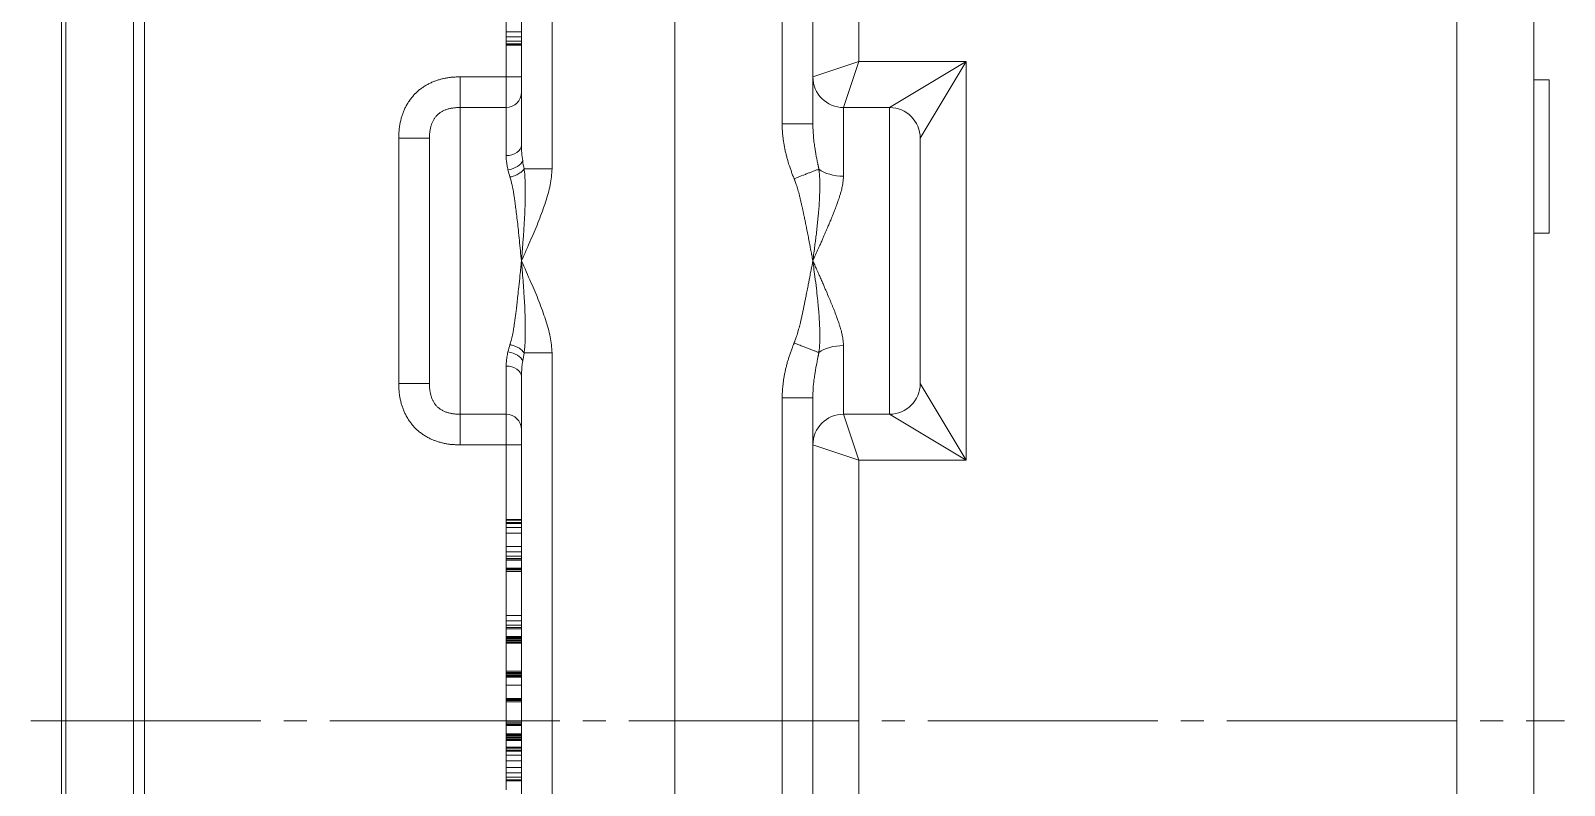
# Model space of a CAD drawing. Header units: millimetres. Extents: x -343 to 390, y -339 to 375.
# Drawn here: x -202.8 to -102.8, y -4.2 to 45 of the extents above; entities that cross this region are included whole.
import ezdxf

# ---------------------------------------------------------------- set-up
doc = ezdxf.new("R2010")
doc.units = ezdxf.units.MM
doc.linetypes.add('K5LT_AXLED', pattern=[19.5, 15, -1.5, 1.5, -1.5])
doc.linetypes.add('K5LT_THIN', pattern=[0])

# ---------------------------------------------------------------- blocks, each defined once
blk = doc.blocks.new('U9')
at = {"color": 7, "linetype": 'K5LT_THIN', "lineweight": 18}
for p, q in [((-168.78, 95), (-168.78, 36)), ((-160.78, -95), (-160.78, 95)), ((-160.78, -95), (-160.78, 95)), ((-153.78, 38.94), (-153.78, 91.03)), ((-151.78, 38.94), (-151.78, 91.03)), ((-170.78, 87.45), (-170.78, 37.55)), ((-200.78, -80), (-200.78, 80)), ((-200.49, -80), (-200.49, 80)), ((-196.07, -80), (-196.07, 80)), ((-195.37, -80), (-195.37, 80)), ((-109.78, -80), (-109.78, 80)), ((-148.78, 43), (-148.78, 74.62)), ((-104.78, -80), (-104.78, 50)), ((-171.78, 44.94), (-171.78, 46.26)), ((-171.78, 44.6), (-171.78, 44.94)), ((-170.78, 44.94), (-171.78, 44.94)), ((-170.78, 44.6), (-171.78, 44.6)), ((-171.78, 44.32), (-171.78, 44.6)), ((-171.78, 44.16), (-171.78, 44.32)), ((-170.78, 44.32), (-171.78, 44.32)), ((-170.78, 44.16), (-171.78, 44.16)), ((-171.78, 44.08), (-171.78, 44.16)), ((-171.78, 44.06), (-171.78, 44.08)), ((-170.78, 44.08), (-171.78, 44.08)), ((-170.78, 44.06), (-171.78, 44.06)), ((-170.78, 44.06), (-171.78, 44.06)), ((-171.78, 44.06), (-171.78, 44.06)), ((-171.78, 42), (-171.78, 44.06)), ((-151.78, 42), (-148.78, 43)), ((-149.78, 40), (-148.78, 43)), ((-148.78, 43), (-141.78, 43)), ((-146.78, 40), (-141.78, 43)), ((-144.78, 38), (-141.78, 43)), ((-141.78, 43), (-141.78, 17)), ((-170.78, 42), (-171.78, 42)), ((-171.78, 42), (-174.78, 42)), ((-174.78, 42), (-174.78, 40)), ((-171.78, 42), (-171.78, 40)), ((-104.78, 41.8), (-103.78, 41.8)), ((-103.78, 41.8), (-103.78, 31.8)), ((-149.78, 40), (-146.78, 40)), ((-149.78, 35.53), (-149.78, 40)), ((-146.78, 20), (-146.78, 40)), ((-174.78, 40), (-174.83, 40)), ((-171.78, 40), (-174.78, 40)), ((-174.78, 20), (-174.78, 40)), ((-171.78, 36.86), (-171.78, 40)), ((-153.78, 38.94), (-151.78, 38.94)), ((-144.78, 22), (-144.78, 38)), ((-178.78, 22), (-178.78, 38)), ((-176.78, 38), (-178.78, 38)), ((-176.78, 22), (-176.78, 38)), ((-168.78, 36), (-170.61, 36)), ((-176.78, 34.4), (-176.78, 25.6)), ((-104.78, 31.8), (-103.78, 31.8)), ((-149.78, 20), (-149.78, 24.47)), ((-171.78, 20), (-171.78, 23.14)), ((-168.78, 24), (-170.61, 24)), ((-168.78, 24), (-168.78, -24)), ((-170.78, 22.45), (-170.78, -22.45)), ((-141.78, 17), (-144.78, 22)), ((-178.78, 22), (-176.78, 22)), ((-176.78, 22), (-176.78, 21.95)), ((-153.78, -21.06), (-153.78, 21.06)), ((-153.78, 21.06), (-151.78, 21.06)), ((-151.78, -21.06), (-151.78, 21.06)), ((-149.78, 20), (-146.78, 20)), ((-148.78, 17), (-149.78, 20)), ((-141.78, 17), (-146.78, 20)), ((-171.78, 20), (-174.78, 20)), ((-174.78, 18), (-174.78, 20)), ((-171.78, 20), (-171.78, 18)), ((-170.78, 18), (-171.78, 18)), ((-148.78, 17), (-151.78, 18)), ((-171.78, 18), (-174.78, 18)), ((-171.78, 13.13), (-171.78, 18)), ((-148.78, -17), (-148.78, 17)), ((-148.78, 17), (-141.78, 17)), ((-171.78, 13.09), (-171.78, 13.13)), ((-170.78, 13.13), (-171.78, 13.13)), ((-170.78, 13.09), (-171.78, 13.09)), ((-171.78, 12.93), (-171.78, 13.09)), ((-171.78, 12.88), (-171.78, 12.93)), ((-170.78, 12.93), (-171.78, 12.93)), ((-170.78, 12.88), (-171.78, 12.88)), ((-171.78, 12.61), (-171.78, 12.88)), ((-171.78, 12.25), (-171.78, 12.61)), ((-170.78, 12.61), (-171.78, 12.61)), ((-171.78, 11.37), (-171.78, 12.25)), ((-170.78, 12.25), (-171.78, 12.25)), ((-171.78, 11.03), (-171.78, 11.37)), ((-170.78, 11.37), (-171.78, 11.37)), ((-170.78, 11.03), (-171.78, 11.03)), ((-171.78, 10.75), (-171.78, 11.03)), ((-171.78, 10.59), (-171.78, 10.75)), ((-170.78, 10.75), (-171.78, 10.75)), ((-171.78, 10.51), (-171.78, 10.59)), ((-170.78, 10.59), (-171.78, 10.59)), ((-170.78, 10.51), (-171.78, 10.51)), ((-171.78, 10.49), (-171.78, 10.51)), ((-170.78, 10.49), (-171.78, 10.49)), ((-171.78, 10.49), (-171.78, 10.49)), ((-170.78, 10.49), (-171.78, 10.49)), ((-171.78, 9.96), (-171.78, 10.49)), ((-170.78, 9.96), (-171.78, 9.96)), ((-171.78, 9.95), (-171.78, 9.96)), ((-171.78, 9.92), (-171.78, 9.95)), ((-170.78, 9.95), (-171.78, 9.95)), ((-170.78, 9.92), (-171.78, 9.92)), ((-171.78, 9.91), (-171.78, 9.92)), ((-170.78, 9.91), (-171.78, 9.91)), ((-171.78, 9.85), (-171.78, 9.91)), ((-171.78, 9.74), (-171.78, 9.85)), ((-170.78, 9.85), (-171.78, 9.85)), ((-171.78, 6.88), (-171.78, 9.74)), ((-170.78, 9.74), (-171.78, 9.74)), ((-170.78, 6.88), (-171.78, 6.88)), ((-171.78, 6.53), (-171.78, 6.88)), ((-171.78, 6.25), (-171.78, 6.53)), ((-170.78, 6.53), (-171.78, 6.53)), ((-170.78, 6.25), (-171.78, 6.25)), ((-171.78, 6.09), (-171.78, 6.25)), ((-171.78, 6.01), (-171.78, 6.09)), ((-170.78, 6.09), (-171.78, 6.09)), ((-171.78, 6), (-171.78, 6.01)), ((-170.78, 6.01), (-171.78, 6.01)), ((-170.78, 6), (-171.78, 6)), ((-170.78, 6), (-171.78, 6)), ((-171.78, 6), (-171.78, 6)), ((-171.78, 5.51), (-171.78, 6)), ((-170.78, 5.51), (-171.78, 5.51)), ((-171.78, 5.49), (-171.78, 5.51)), ((-171.78, 5.44), (-171.78, 5.49)), ((-170.78, 5.49), (-171.78, 5.49)), ((-170.78, 5.44), (-171.78, 5.44)), ((-171.78, 5.37), (-171.78, 5.44)), ((-170.78, 5.37), (-171.78, 5.37)), ((-171.78, 5.29), (-171.78, 5.37)), ((-170.78, 5.29), (-171.78, 5.29)), ((-171.78, 5.21), (-171.78, 5.29)), ((-171.78, 5.14), (-171.78, 5.21)), ((-170.78, 5.21), (-171.78, 5.21)), ((-170.78, 5.14), (-171.78, 5.14)), ((-171.78, 5.08), (-171.78, 5.14)), ((-171.78, 5.07), (-171.78, 5.08)), ((-170.78, 5.08), (-171.78, 5.08)), ((-170.78, 5.07), (-171.78, 5.07)), ((-171.78, 3.25), (-171.78, 5.07)), ((-171.78, 3.16), (-171.78, 3.25)), ((-170.78, 3.25), (-171.78, 3.25)), ((-170.78, 3.16), (-171.78, 3.16)), ((-171.78, 3.08), (-171.78, 3.16)), ((-171.78, 3.01), (-171.78, 3.08)), ((-170.78, 3.08), (-171.78, 3.08)), ((-171.78, 2.93), (-171.78, 3.01)), ((-170.78, 3.01), (-171.78, 3.01)), ((-170.78, 2.93), (-171.78, 2.93)), ((-171.78, 2.88), (-171.78, 2.93)), ((-170.78, 2.88), (-171.78, 2.88)), ((-171.78, 2.86), (-171.78, 2.88)), ((-170.78, 2.86), (-171.78, 2.86)), ((-171.78, 2.86), (-171.78, 2.86)), ((-170.78, 2.86), (-171.78, 2.86)), ((-171.78, 2.34), (-171.78, 2.86)), ((-170.78, 2.34), (-171.78, 2.34)), ((-171.78, 2.33), (-171.78, 2.34)), ((-170.78, 2.33), (-171.78, 2.33)), ((-171.78, 1.45), (-171.78, 2.33)), ((-170.78, 1.45), (-171.78, 1.45)), ((-171.78, 1.42), (-171.78, 1.45)), ((-171.78, 1.38), (-171.78, 1.42)), ((-170.78, 1.42), (-171.78, 1.42)), ((-170.78, 1.38), (-171.78, 1.38)), ((-171.78, 1.32), (-171.78, 1.38)), ((-171.78, 1.24), (-171.78, 1.32)), ((-170.78, 1.32), (-171.78, 1.32)), ((-171.78, -0.08), (-171.78, 1.24)), ((-170.78, 1.24), (-171.78, 1.24)), ((-171.78, -0.19), (-171.78, -0.08)), ((-170.78, -0.08), (-171.78, -0.08)), ((-171.78, -0.25), (-171.78, -0.19)), ((-170.78, -0.19), (-171.78, -0.19)), ((-171.78, -0.29), (-171.78, -0.25)), ((-170.78, -0.25), (-171.78, -0.25)), ((-170.78, -0.29), (-171.78, -0.29)), ((-171.78, -0.3), (-171.78, -0.29)), ((-170.78, -0.3), (-171.78, -0.3)), ((-171.78, -0.84), (-171.78, -0.3)), ((-171.78, -0.85), (-171.78, -0.84)), ((-170.78, -0.84), (-171.78, -0.84)), ((-170.78, -0.85), (-171.78, -0.85)), ((-171.78, -0.9), (-171.78, -0.85)), ((-170.78, -0.9), (-171.78, -0.9)), ((-171.78, -0.97), (-171.78, -0.9)), ((-170.78, -0.97), (-171.78, -0.97)), ((-171.78, -1.06), (-171.78, -0.97)), ((-170.78, -1.06), (-171.78, -1.06)), ((-171.78, -1.13), (-171.78, -1.06)), ((-170.78, -1.13), (-171.78, -1.13)), ((-171.78, -1.21), (-171.78, -1.13)), ((-170.78, -1.21), (-171.78, -1.21)), ((-171.78, -1.27), (-171.78, -1.21)), ((-171.78, -1.28), (-171.78, -1.27)), ((-170.78, -1.27), (-171.78, -1.27)), ((-171.78, -1.72), (-171.78, -1.28)), ((-170.78, -1.28), (-171.78, -1.28)), ((-170.78, -1.72), (-171.78, -1.72)), ((-171.78, -1.77), (-171.78, -1.72)), ((-170.78, -1.77), (-171.78, -1.77)), ((-171.78, -1.92), (-171.78, -1.77)), ((-171.78, -1.97), (-171.78, -1.92)), ((-170.78, -1.92), (-171.78, -1.92)), ((-171.78, -2.24), (-171.78, -1.97)), ((-170.78, -1.97), (-171.78, -1.97)), ((-171.78, -2.6), (-171.78, -2.24)), ((-170.78, -2.24), (-171.78, -2.24)), ((-171.78, -3.04), (-171.78, -2.6)), ((-170.78, -2.6), (-171.78, -2.6)), ((-170.78, -3.04), (-171.78, -3.04)), ((-171.78, -3.38), (-171.78, -3.04)), ((-170.78, -3.38), (-171.78, -3.38)), ((-171.78, -3.66), (-171.78, -3.38)), ((-170.78, -3.66), (-171.78, -3.66)), ((-171.78, -3.84), (-171.78, -3.66)), ((-171.78, -3.92), (-171.78, -3.84)), ((-170.78, -3.84), (-171.78, -3.84)), ((-170.78, -3.92), (-171.78, -3.92)), ((-171.78, -3.92), (-171.78, -3.92)), ((-170.78, -3.92), (-171.78, -3.92)), ((-171.78, -4.49), (-171.78, -3.92))]:
    blk.add_line(p, q, dxfattribs=at)
at = {"color": 30, "linetype": 'K5LT_AXLED', "lineweight": 18, "true_color": 0xff8000}
blk.add_line((-202.78, 0), (-102.78, 0), dxfattribs=at)
at = {"color": 7, "linetype": 'K5LT_THIN', "lineweight": 18}
for centre, radius, start, end in [((-149.78, 42), 2, 180, 270), ((-171.78, 41), 1, 270, 0), ((-146.78, 38), 2, 0, 90), ((-146.78, 22), 2, 270, 0), ((-149.78, 18), 2, 90, 180), ((-171.78, 19), 1, 0, 89.9995), ((-171.78, 19), 1, 0, 90)]:
    blk.add_arc(centre, radius, start, end, dxfattribs=at)
for centre, major_axis, ratio, start_param, end_param in [((-171.78, 37.55), (1, 0), 0.68635, 4.71239, 6.28319), ((-171.66, 36.53), (0.977, 0.214), 0.58449, 4.5852, 5.92501), ((-149.78, 36.63), (2, 0), 0.55277, 3.77668, 4.71239), ((-171.66, 23.47), (0.977, -0.214), 0.58449, 0.35817, 1.69798), ((-149.78, 23.37), (-2, 0), 0.55277, 4.71239, 5.64807), ((-171.78, 22.45), (1, 0), 0.68635, 0, 1.5708)]:
    blk.add_ellipse(centre, major_axis=major_axis, ratio=ratio, start_param=start_param, end_param=end_param, dxfattribs=at)
for points, knots in [([(-178.78, 38), (-178.78, 38.01), (-178.78, 38.03), (-178.78, 38.05), (-178.78, 38.06), (-178.78, 38.1), (-178.78, 38.13), (-178.78, 38.19), (-178.78, 38.22), (-178.77, 38.3), (-178.77, 38.34), (-178.76, 38.45), (-178.76, 38.52), (-178.75, 38.63), (-178.74, 38.66), (-178.73, 38.76), (-178.72, 38.84), (-178.69, 38.99), (-178.68, 39.07), (-178.65, 39.16), (-178.65, 39.18), (-178.63, 39.27), (-178.61, 39.34), (-178.56, 39.5), (-178.53, 39.57), (-178.5, 39.66), (-178.5, 39.66), (-178.47, 39.74), (-178.44, 39.82), (-178.37, 39.97), (-178.33, 40.04), (-178.27, 40.15), (-178.25, 40.19), (-178.21, 40.26), (-178.19, 40.29), (-178.15, 40.36), (-178.12, 40.39), (-178.08, 40.46), (-178.05, 40.5), (-178.02, 40.54), (-178.02, 40.54), (-177.99, 40.57), (-177.97, 40.6), (-177.92, 40.67), (-177.9, 40.7), (-177.84, 40.76), (-177.82, 40.79), (-177.76, 40.85), (-177.73, 40.88), (-177.7, 40.91), (-177.7, 40.91), (-177.69, 40.92), (-177.69, 40.92), (-177.66, 40.95), (-177.63, 40.98), (-177.57, 41.04), (-177.54, 41.06), (-177.48, 41.12), (-177.45, 41.14), (-177.39, 41.19), (-177.36, 41.21), (-177.32, 41.24), (-177.32, 41.24), (-177.28, 41.27), (-177.24, 41.29), (-177.18, 41.34), (-177.14, 41.36), (-177.07, 41.41), (-177.04, 41.43), (-176.97, 41.47), (-176.93, 41.49), (-176.82, 41.55), (-176.75, 41.59), (-176.6, 41.65), (-176.53, 41.69), (-176.44, 41.72), (-176.44, 41.72), (-176.35, 41.75), (-176.28, 41.78), (-176.13, 41.82), (-176.05, 41.84), (-175.96, 41.87), (-175.94, 41.87), (-175.85, 41.89), (-175.77, 41.91), (-175.62, 41.94), (-175.54, 41.95), (-175.44, 41.96), (-175.41, 41.97), (-175.3, 41.98), (-175.23, 41.98), (-175.12, 41.99), (-175.08, 41.99), (-175.01, 42), (-174.97, 42), (-174.91, 42), (-174.88, 42), (-174.83, 42), (-174.81, 42), (-174.78, 42)], [8.19829, 8.19829, 8.19829, 8.19829, 8.32317, 8.32317, 8.44914, 8.44914, 8.70169, 8.70169, 9.06608, 9.06608, 9.42633, 9.42633, 10.13826, 10.13826, 10.43904, 10.43904, 11.14969, 11.14969, 11.85052, 11.85052, 12.00983, 12.00983, 12.70669, 12.70669, 13.40026, 13.40026, 13.46239, 13.46239, 14.14513, 14.14513, 14.83602, 14.83602, 15.16093, 15.16093, 15.48985, 15.48985, 15.82367, 15.82367, 16.16391, 16.16391, 16.20121, 16.20121, 16.50715, 16.50715, 16.8205, 16.8205, 17.14272, 17.14272, 17.47552, 17.47552, 17.5, 17.5, 17.52448, 17.52448, 17.85728, 17.85728, 18.1795, 18.1795, 18.49285, 18.49285, 18.79879, 18.79879, 18.83609, 18.83609, 19.17633, 19.17633, 19.51015, 19.51015, 19.83907, 19.83907, 20.16398, 20.16398, 20.85487, 20.85487, 21.53761, 21.53761, 21.59974, 21.59974, 22.29331, 22.29331, 22.99017, 22.99017, 23.14948, 23.14948, 23.85031, 23.85031, 24.56096, 24.56096, 24.86174, 24.86174, 25.57367, 25.57367, 25.93435, 25.93435, 26.29831, 26.29831, 26.55022, 26.55022, 26.80171, 26.80171, 26.80171, 26.80171]), ([(-153, 35.36), (-153.01, 35.38), (-153.02, 35.4), (-153.03, 35.44), (-153.04, 35.46), (-153.06, 35.5), (-153.07, 35.52), (-153.08, 35.55), (-153.09, 35.57), (-153.11, 35.63), (-153.13, 35.67), (-153.16, 35.75), (-153.17, 35.79), (-153.21, 35.91), (-153.24, 35.99), (-153.33, 36.24), (-153.39, 36.42), (-153.46, 36.69), (-153.48, 36.77), (-153.52, 36.93), (-153.54, 37.01), (-153.58, 37.17), (-153.6, 37.26), (-153.63, 37.42), (-153.65, 37.5), (-153.67, 37.67), (-153.69, 37.75), (-153.71, 37.91), (-153.72, 38), (-153.74, 38.16), (-153.75, 38.25), (-153.76, 38.41), (-153.77, 38.49), (-153.78, 38.7), (-153.78, 38.82), (-153.78, 38.94)], [-3.86849, -3.86849, -3.86849, -3.86849, -3.58855, -3.58855, -3.34551, -3.34551, -3.10531, -3.10531, -2.87019, -2.87019, -2.41741, -2.41741, -1.97407, -1.97407, -1.08285, -1.08285, 0.92404, 0.92404, 1.80158, 1.80158, 2.67387, 2.67387, 3.54085, 3.54085, 4.40246, 4.40246, 5.25863, 5.25863, 6.10933, 6.10933, 6.94706, 6.94706, 7.77683, 7.77683, 9, 9, 9, 9]), ([(-151.39, 35.98), (-151.39, 36), (-151.4, 36.03), (-151.4, 36.06), (-151.41, 36.08), (-151.41, 36.1), (-151.41, 36.11), (-151.42, 36.13), (-151.42, 36.15), (-151.43, 36.17), (-151.43, 36.21), (-151.44, 36.26), (-151.46, 36.32), (-151.47, 36.4), (-151.49, 36.48), (-151.51, 36.57), (-151.53, 36.68), (-151.56, 36.83), (-151.6, 37.04), (-151.64, 37.33), (-151.7, 37.69), (-151.74, 38.11), (-151.77, 38.53), (-151.78, 38.81), (-151.78, 38.94)], [0, 0, 0, 0, 0.27476, 0.47325, 0.59548, 0.69954, 0.84826, 1.00063, 1.15908, 1.33379, 1.66681, 2.10949, 2.62484, 3.23348, 3.88728, 4.60895, 5.43484, 6.63735, 8.40947, 10.71835, 13.96571, 17.61639, 21.49369, 25, 25, 25, 25]), ([(-171.66, 35.93), (-171.68, 36.04), (-171.72, 36.24), (-171.77, 36.55), (-171.78, 36.75), (-171.78, 36.86)], [0, 0, 0, 0, 1.89987, 3.79973, 6, 6, 6, 6]), ([(-171.53, 35.47), (-171.46, 35.48), (-171.33, 35.51), (-171.16, 35.58), (-171.01, 35.65), (-170.88, 35.73), (-170.77, 35.81), (-170.68, 35.9), (-170.63, 35.96), (-170.61, 36)], [0, 0, 0, 0, 1.70475, 3.23877, 4.57197, 5.92383, 7.2169, 8.48129, 10, 10, 10, 10]), ([(-170.61, 36), (-170.6, 35.93), (-170.58, 35.78), (-170.56, 35.57), (-170.55, 35.35), (-170.54, 35.13), (-170.53, 34.89), (-170.53, 34.63), (-170.53, 34.35), (-170.53, 34.05), (-170.54, 33.75), (-170.55, 33.44), (-170.56, 33.13), (-170.58, 32.8), (-170.6, 32.45), (-170.62, 32.07), (-170.65, 31.67), (-170.68, 31.26), (-170.71, 30.84), (-170.74, 30.49), (-170.76, 30.24), (-170.77, 30.11), (-170.78, 30.05), (-170.78, 30.04), (-170.78, 30.02), (-170.78, 30.01), (-170.78, 30.01), (-170.78, 30), (-170.78, 30)], [0, 0, 0, 0, 1.09134, 2.12491, 3.03568, 4.138, 5.27488, 6.55905, 7.91128, 9.35318, 10.87849, 12.36147, 13.86299, 15.46407, 17.17484, 18.97016, 20.87026, 22.98486, 25.00215, 26.88132, 27.998, 28.65224, 28.75494, 28.81743, 28.87958, 28.93321, 28.97434, 29, 29, 29, 29]), ([(-171.53, 35.47), (-171.5, 35.39), (-171.46, 35.24), (-171.41, 35.01), (-171.36, 34.8), (-171.32, 34.59), (-171.28, 34.38), (-171.25, 34.14), (-171.21, 33.85), (-171.16, 33.47), (-171.1, 33.03), (-171.04, 32.53), (-170.98, 31.96), (-170.89, 31.11), (-170.83, 30.45), (-170.78, 30)], [0, 0, 0, 0, 0.85121, 1.59695, 2.30966, 2.98182, 3.62936, 4.29304, 5.19848, 6.29691, 7.63973, 9.04427, 10.58814, 12.3803, 16, 16, 16, 16]), ([(-168.78, 36), (-168.81, 35.66), (-168.83, 35.31), (-168.98, 34.59), (-169.09, 34.21), (-169.34, 33.44), (-169.49, 33.04), (-169.8, 32.23), (-169.98, 31.82), (-170.36, 30.94), (-170.57, 30.47), (-170.78, 30)], [0, 0, 0, 0, 0.125664, 0.125664, 0.251327, 0.251327, 0.376991, 0.376991, 0.502655, 0.502655, 0.643501, 0.643501, 0.643501, 0.643501]), ([(-153, 35.36), (-152.8, 35.44), (-152.5, 35.55), (-152.15, 35.69), (-151.94, 35.77), (-151.75, 35.84), (-151.56, 35.92), (-151.45, 35.96), (-151.39, 35.98)], [0, 0, 0, 0, 2.88835, 4.06295, 5.24063, 6.36224, 7.45158, 9, 9, 9, 9]), ([(-151.78, 30), (-151.79, 30.06), (-151.81, 30.13), (-151.83, 30.26), (-151.84, 30.32), (-151.86, 30.4), (-151.86, 30.42), (-151.87, 30.48), (-151.88, 30.53), (-151.91, 30.65), (-151.92, 30.71), (-151.94, 30.84), (-151.95, 30.9), (-151.97, 31), (-151.98, 31.04), (-152.01, 31.17), (-152.02, 31.26), (-152.06, 31.48), (-152.09, 31.6), (-152.11, 31.72), (-152.11, 31.73), (-152.14, 31.87), (-152.17, 32), (-152.21, 32.21), (-152.22, 32.28), (-152.25, 32.41), (-152.26, 32.46), (-152.28, 32.59), (-152.3, 32.67), (-152.33, 32.8), (-152.34, 32.85), (-152.36, 32.98), (-152.38, 33.05), (-152.4, 33.15), (-152.41, 33.18), (-152.42, 33.23), (-152.42, 33.26), (-152.44, 33.36), (-152.46, 33.44), (-152.49, 33.56), (-152.5, 33.62), (-152.53, 33.74), (-152.55, 33.82), (-152.58, 33.94), (-152.59, 33.99), (-152.62, 34.12), (-152.64, 34.19), (-152.67, 34.33), (-152.69, 34.39), (-152.72, 34.51), (-152.74, 34.57), (-152.76, 34.64), (-152.76, 34.65), (-152.78, 34.71), (-152.79, 34.76), (-152.83, 34.87), (-152.84, 34.92), (-152.88, 35.02), (-152.89, 35.06), (-152.92, 35.14), (-152.94, 35.19), (-152.96, 35.25), (-152.97, 35.26), (-152.98, 35.29), (-152.98, 35.31), (-152.99, 35.34), (-153, 35.35), (-153, 35.36), (-153, 35.36), (-153, 35.36)], [0, 0, 0, 0, 0.8035, 0.8035, 1.60705, 1.60705, 1.78092, 1.78092, 2.41063, 2.41063, 3.21431, 3.21431, 4.01811, 4.01811, 4.44658, 4.44658, 5.62611, 5.62611, 7.11385, 7.11385, 7.23484, 7.23484, 8.84474, 8.84474, 9.78416, 9.78416, 10.4561, 10.4561, 11.39656, 11.39656, 12.06937, 12.06937, 13.01124, 13.01124, 13.34816, 13.34816, 13.68521, 13.68521, 14.62899, 14.62899, 15.3046, 15.3046, 16.25117, 16.25117, 16.92904, 16.92904, 17.87927, 17.87927, 18.68744, 18.68744, 19.51624, 19.51624, 19.63978, 19.63978, 20.39747, 20.39747, 21.16878, 21.16878, 21.78749, 21.78749, 22.39865, 22.39865, 22.62316, 22.62316, 22.84943, 22.84943, 22.98516, 22.98516, 23.00219, 23.00219, 23.00219, 23.00219]), ([(-151.78, 30), (-151.76, 30.17), (-151.71, 30.5), (-151.66, 30.95), (-151.6, 31.37), (-151.55, 31.78), (-151.5, 32.22), (-151.46, 32.64), (-151.42, 33.04), (-151.39, 33.36), (-151.37, 33.62), (-151.36, 33.82), (-151.35, 33.99), (-151.34, 34.16), (-151.34, 34.34), (-151.33, 34.53), (-151.33, 34.72), (-151.33, 34.89), (-151.33, 35.04), (-151.33, 35.19), (-151.33, 35.33), (-151.34, 35.44), (-151.34, 35.56), (-151.35, 35.66), (-151.36, 35.73), (-151.37, 35.8), (-151.37, 35.86), (-151.38, 35.92), (-151.39, 35.96), (-151.39, 35.98)], [0, 0, 0, 0, 2.64504, 4.94537, 6.90101, 9.00909, 11.24047, 13.55679, 15.54266, 17.2277, 18.46765, 19.47189, 20.28079, 21.07697, 21.99343, 22.95653, 23.98302, 24.78196, 25.38658, 26.26522, 26.80523, 27.39762, 27.94681, 28.42668, 28.79852, 29.10917, 29.39061, 29.68091, 30, 30, 30, 30]), ([(-151.78, 30), (-151.72, 30.13), (-151.6, 30.4), (-151.44, 30.76), (-151.3, 31.08), (-151.18, 31.34), (-151.08, 31.57), (-151, 31.77), (-150.9, 31.99), (-150.8, 32.23), (-150.69, 32.47), (-150.6, 32.69), (-150.52, 32.9), (-150.44, 33.11), (-150.35, 33.32), (-150.28, 33.51), (-150.22, 33.67), (-150.17, 33.8), (-150.12, 33.95), (-150.06, 34.12), (-150, 34.32), (-149.94, 34.51), (-149.9, 34.68), (-149.86, 34.85), (-149.83, 35.04), (-149.8, 35.27), (-149.79, 35.44), (-149.78, 35.53)], [0, 0, 0, 0, 1.69317, 3.32389, 4.6667, 5.77589, 6.7139, 7.60742, 8.48716, 9.64919, 10.79504, 11.86228, 12.70939, 13.77152, 14.9265, 15.90557, 16.67082, 17.34335, 18.07371, 18.99362, 20.20827, 21.40318, 22.39999, 23.29809, 24.48398, 26.12665, 28, 28, 28, 28]), ([(-153, 24.64), (-153, 24.64), (-153, 24.64), (-153, 24.65), (-153, 24.65), (-152.99, 24.67), (-152.99, 24.69), (-152.97, 24.72), (-152.97, 24.73), (-152.95, 24.78), (-152.94, 24.81), (-152.91, 24.88), (-152.9, 24.92), (-152.86, 25.04), (-152.83, 25.11), (-152.79, 25.24), (-152.77, 25.3), (-152.74, 25.42), (-152.72, 25.47), (-152.71, 25.54), (-152.71, 25.54), (-152.69, 25.6), (-152.67, 25.66), (-152.64, 25.78), (-152.63, 25.84), (-152.59, 25.99), (-152.57, 26.07), (-152.54, 26.2), (-152.53, 26.24), (-152.5, 26.37), (-152.48, 26.45), (-152.46, 26.58), (-152.45, 26.62), (-152.43, 26.7), (-152.42, 26.75), (-152.4, 26.84), (-152.39, 26.88), (-152.38, 26.96), (-152.37, 27), (-152.34, 27.13), (-152.32, 27.22), (-152.3, 27.35), (-152.29, 27.39), (-152.26, 27.52), (-152.24, 27.61), (-152.2, 27.82), (-152.18, 27.95), (-152.15, 28.08), (-152.15, 28.08), (-152.13, 28.21), (-152.1, 28.34), (-152.06, 28.55), (-152.04, 28.63), (-152.02, 28.76), (-152.01, 28.81), (-151.99, 28.92), (-151.98, 28.99), (-151.95, 29.11), (-151.94, 29.18), (-151.92, 29.28), (-151.91, 29.32), (-151.9, 29.38), (-151.89, 29.41), (-151.88, 29.5), (-151.86, 29.57), (-151.84, 29.7), (-151.83, 29.76), (-151.8, 29.88), (-151.79, 29.94), (-151.78, 30)], [12.00162, 12.00162, 12.00162, 12.00162, 12.01418, 12.01418, 12.06527, 12.06527, 12.27726, 12.27726, 12.4875, 12.4875, 12.91007, 12.91007, 13.52504, 13.52504, 14.57725, 14.57725, 15.41335, 15.41335, 16.22135, 16.22135, 16.26238, 16.26238, 17.06501, 17.06501, 17.85385, 17.85385, 18.96511, 18.96511, 19.47908, 19.47908, 20.58662, 20.58662, 21.09908, 21.09908, 21.65169, 21.65169, 22.20393, 22.20393, 22.71535, 22.71535, 23.81827, 23.81827, 24.32893, 24.32893, 25.43044, 25.43044, 27.00062, 27.00062, 27.04097, 27.04097, 28.6502, 28.6502, 29.66875, 29.66875, 30.25851, 30.25851, 31.06243, 31.06243, 31.86622, 31.86622, 32.33488, 32.33488, 32.6699, 32.6699, 33.4735, 33.4735, 34.27704, 34.27704, 35, 35, 35, 35]), ([(-149.78, 24.47), (-149.79, 24.57), (-149.8, 24.73), (-149.83, 24.96), (-149.86, 25.13), (-149.89, 25.26), (-149.92, 25.4), (-149.97, 25.57), (-150.03, 25.76), (-150.08, 25.94), (-150.14, 26.1), (-150.19, 26.24), (-150.27, 26.47), (-150.37, 26.72), (-150.47, 26.98), (-150.54, 27.16), (-150.62, 27.34), (-150.69, 27.52), (-150.8, 27.77), (-150.92, 28.04), (-151.04, 28.33), (-151.15, 28.59), (-151.27, 28.86), (-151.4, 29.15), (-151.53, 29.44), (-151.66, 29.73), (-151.74, 29.91), (-151.78, 30)], [0, 0, 0, 0, 2.01793, 3.5247, 4.52272, 5.27756, 6.08207, 7.11935, 8.26282, 9.3321, 10.15673, 10.86326, 11.67374, 13.68476, 14.6513, 15.50882, 16.32658, 17.18753, 18.07029, 19.82861, 20.85253, 21.89733, 23.20534, 24.34958, 25.71005, 26.86652, 28, 28, 28, 28]), ([(-151.39, 24.02), (-151.39, 24.03), (-151.39, 24.04), (-151.39, 24.07), (-151.38, 24.09), (-151.38, 24.13), (-151.37, 24.18), (-151.36, 24.25), (-151.35, 24.32), (-151.35, 24.4), (-151.34, 24.47), (-151.34, 24.55), (-151.33, 24.64), (-151.33, 24.72), (-151.33, 24.82), (-151.33, 24.92), (-151.33, 25.03), (-151.33, 25.18), (-151.33, 25.35), (-151.33, 25.54), (-151.34, 25.76), (-151.35, 26), (-151.37, 26.3), (-151.39, 26.64), (-151.43, 27.07), (-151.48, 27.59), (-151.55, 28.24), (-151.64, 28.92), (-151.72, 29.52), (-151.76, 29.86), (-151.78, 30)], [0, 0, 0, 0, 0.1241, 0.2361, 0.33715, 0.45012, 0.86241, 1.19254, 1.55862, 1.91674, 2.28119, 2.66968, 3.08221, 3.52015, 3.97561, 4.44858, 5.00965, 5.72277, 6.59769, 7.6082, 8.65509, 9.97375, 11.46457, 13.26103, 15.37966, 18.13629, 21.5161, 25.6406, 28.83069, 31, 31, 31, 31]), ([(-170.78, 30), (-170.81, 29.68), (-170.87, 29.11), (-170.95, 28.36), (-171.01, 27.76), (-171.07, 27.28), (-171.11, 26.88), (-171.15, 26.54), (-171.19, 26.25), (-171.23, 26), (-171.26, 25.77), (-171.29, 25.56), (-171.33, 25.36), (-171.37, 25.16), (-171.41, 24.98), (-171.45, 24.82), (-171.49, 24.67), (-171.51, 24.57), (-171.53, 24.53)], [0, 0, 0, 0, 3.0447, 5.48426, 7.36148, 8.90535, 10.30351, 11.41698, 12.44449, 13.32334, 14.14973, 14.89803, 15.68598, 16.43977, 17.14795, 17.83259, 18.441, 19, 19, 19, 19]), ([(-170.78, 30), (-170.57, 29.53), (-170.36, 29.06), (-169.98, 28.18), (-169.8, 27.77), (-169.49, 26.96), (-169.34, 26.56), (-169.09, 25.79), (-168.98, 25.41), (-168.83, 24.69), (-168.81, 24.34), (-168.78, 24)], [0, 0, 0, 0, 0.140846, 0.140846, 0.26651, 0.26651, 0.392174, 0.392174, 0.517837, 0.517837, 0.643501, 0.643501, 0.643501, 0.643501]), ([(-170.78, 30), (-170.78, 29.99), (-170.78, 29.98), (-170.78, 29.95), (-170.78, 29.93), (-170.77, 29.89), (-170.77, 29.82), (-170.76, 29.69), (-170.73, 29.42), (-170.7, 28.98), (-170.65, 28.39), (-170.61, 27.73), (-170.57, 27.13), (-170.55, 26.64), (-170.54, 26.25), (-170.53, 25.92), (-170.53, 25.63), (-170.53, 25.37), (-170.53, 25.14), (-170.53, 24.93), (-170.54, 24.73), (-170.55, 24.57), (-170.56, 24.42), (-170.57, 24.29), (-170.59, 24.17), (-170.6, 24.07), (-170.61, 24.02), (-170.61, 24)], [0, 0, 0, 0, 0.11367, 0.21693, 0.32057, 0.48187, 0.73893, 1.2613, 2.35869, 4.42207, 7.39936, 10.71283, 13.60953, 15.85057, 17.5751, 19.10103, 20.45482, 21.69798, 22.75563, 23.76418, 24.64093, 25.42993, 26.04289, 26.64024, 27.2691, 27.74489, 28, 28, 28, 28]), ([(-171.78, 23.14), (-171.78, 23.23), (-171.77, 23.42), (-171.73, 23.73), (-171.69, 23.95), (-171.66, 24.07)], [0, 0, 0, 0, 1.90864, 3.81728, 6, 6, 6, 6]), ([(-171.53, 24.53), (-171.46, 24.52), (-171.34, 24.49), (-171.17, 24.43), (-171.02, 24.36), (-170.89, 24.28), (-170.78, 24.19), (-170.68, 24.1), (-170.63, 24.03), (-170.61, 24)], [0, 0, 0, 0, 1.66758, 3.12559, 4.43466, 5.78797, 7.15541, 8.55395, 10, 10, 10, 10]), ([(-153.78, 21.06), (-153.78, 21.14), (-153.78, 21.23), (-153.77, 21.4), (-153.77, 21.48), (-153.76, 21.65), (-153.75, 21.73), (-153.73, 21.9), (-153.72, 21.99), (-153.7, 22.15), (-153.69, 22.24), (-153.66, 22.4), (-153.65, 22.49), (-153.62, 22.65), (-153.6, 22.73), (-153.56, 22.9), (-153.55, 22.98), (-153.5, 23.14), (-153.48, 23.22), (-153.44, 23.39), (-153.42, 23.47), (-153.38, 23.58), (-153.37, 23.61), (-153.34, 23.72), (-153.31, 23.8), (-153.26, 23.96), (-153.23, 24.04), (-153.19, 24.16), (-153.17, 24.2), (-153.14, 24.28), (-153.13, 24.32), (-153.11, 24.38), (-153.1, 24.41), (-153.08, 24.45), (-153.07, 24.48), (-153.05, 24.52), (-153.04, 24.55), (-153.02, 24.6), (-153.01, 24.62), (-153, 24.64)], [0, 0, 0, 0, 0.84293, 0.84293, 1.69059, 1.69059, 2.54336, 2.54336, 3.4049, 3.4049, 4.26263, 4.26263, 5.12642, 5.12642, 5.99618, 5.99618, 6.87177, 6.87177, 7.75308, 7.75308, 8.63999, 8.63999, 9, 9, 9.88991, 9.88991, 10.78791, 10.78791, 11.23544, 11.23544, 11.69106, 11.69106, 11.97252, 11.97252, 12.25978, 12.25978, 12.55045, 12.55045, 12.87621, 12.87621, 12.87621, 12.87621]), ([(-153, 24.64), (-152.9, 24.6), (-152.7, 24.52), (-152.42, 24.42), (-152.18, 24.32), (-151.96, 24.24), (-151.75, 24.16), (-151.55, 24.08), (-151.44, 24.04), (-151.39, 24.02)], [0, 0, 0, 0, 1.63894, 3.0712, 4.35953, 5.68548, 7.05738, 8.38534, 10, 10, 10, 10]), ([(-151.78, 21.06), (-151.78, 21.27), (-151.77, 21.65), (-151.72, 22.15), (-151.66, 22.53), (-151.62, 22.8), (-151.59, 22.99), (-151.57, 23.13), (-151.54, 23.25), (-151.52, 23.35), (-151.5, 23.45), (-151.49, 23.54), (-151.47, 23.63), (-151.45, 23.71), (-151.44, 23.77), (-151.43, 23.81), (-151.42, 23.84), (-151.42, 23.86), (-151.42, 23.87), (-151.41, 23.88), (-151.41, 23.9), (-151.41, 23.92), (-151.4, 23.95), (-151.4, 23.98), (-151.39, 24.01), (-151.39, 24.02)], [0, 0, 0, 0, 5.79287, 10.48852, 13.58259, 15.90466, 17.36608, 18.64349, 19.57246, 20.55041, 21.2985, 22.10791, 22.73576, 23.68645, 24.05362, 24.36515, 24.70546, 24.82184, 24.93827, 25.07434, 25.21002, 25.35117, 25.53798, 25.76089, 26, 26, 26, 26]), ([(-170.78, 22.45), (-170.78, 22.56), (-170.77, 22.77), (-170.75, 23.12), (-170.72, 23.35), (-170.7, 23.47)], [0, 0, 0, 0, 1.95593, 3.91186, 6, 6, 6, 6]), ([(-174.78, 18), (-174.79, 18), (-174.81, 18), (-174.83, 18), (-174.84, 18), (-174.88, 18), (-174.91, 18), (-174.97, 18), (-175.01, 18), (-175.08, 18.01), (-175.12, 18.01), (-175.23, 18.02), (-175.3, 18.02), (-175.41, 18.03), (-175.44, 18.04), (-175.54, 18.05), (-175.62, 18.06), (-175.77, 18.09), (-175.85, 18.11), (-175.94, 18.13), (-175.96, 18.13), (-176.05, 18.16), (-176.13, 18.18), (-176.28, 18.22), (-176.35, 18.25), (-176.44, 18.28), (-176.44, 18.28), (-176.53, 18.31), (-176.6, 18.35), (-176.75, 18.41), (-176.82, 18.45), (-176.93, 18.51), (-176.97, 18.53), (-177.04, 18.57), (-177.07, 18.59), (-177.14, 18.64), (-177.18, 18.66), (-177.24, 18.71), (-177.28, 18.73), (-177.32, 18.76), (-177.32, 18.76), (-177.36, 18.79), (-177.39, 18.81), (-177.45, 18.86), (-177.48, 18.88), (-177.54, 18.94), (-177.57, 18.96), (-177.63, 19.02), (-177.66, 19.05), (-177.69, 19.08), (-177.69, 19.08), (-177.7, 19.09), (-177.7, 19.09), (-177.73, 19.12), (-177.76, 19.15), (-177.82, 19.21), (-177.84, 19.24), (-177.9, 19.3), (-177.92, 19.33), (-177.97, 19.4), (-177.99, 19.43), (-178.02, 19.46), (-178.02, 19.46), (-178.05, 19.5), (-178.08, 19.54), (-178.12, 19.61), (-178.15, 19.64), (-178.19, 19.71), (-178.21, 19.74), (-178.25, 19.81), (-178.27, 19.85), (-178.33, 19.96), (-178.37, 20.03), (-178.44, 20.18), (-178.47, 20.26), (-178.5, 20.34), (-178.5, 20.34), (-178.53, 20.43), (-178.56, 20.5), (-178.61, 20.66), (-178.63, 20.73), (-178.65, 20.82), (-178.65, 20.84), (-178.68, 20.93), (-178.69, 21.01), (-178.72, 21.16), (-178.73, 21.24), (-178.74, 21.34), (-178.75, 21.37), (-178.76, 21.48), (-178.76, 21.55), (-178.77, 21.66), (-178.77, 21.7), (-178.78, 21.78), (-178.78, 21.81), (-178.78, 21.87), (-178.78, 21.9), (-178.78, 21.95), (-178.78, 21.98), (-178.78, 22)], [8.19829, 8.19829, 8.19829, 8.19829, 8.32317, 8.32317, 8.44914, 8.44914, 8.70169, 8.70169, 9.06608, 9.06608, 9.42633, 9.42633, 10.13826, 10.13826, 10.43904, 10.43904, 11.14969, 11.14969, 11.85052, 11.85052, 12.00983, 12.00983, 12.70669, 12.70669, 13.40026, 13.40026, 13.46239, 13.46239, 14.14513, 14.14513, 14.83602, 14.83602, 15.16093, 15.16093, 15.48985, 15.48985, 15.82367, 15.82367, 16.16391, 16.16391, 16.20121, 16.20121, 16.50715, 16.50715, 16.8205, 16.8205, 17.14272, 17.14272, 17.47552, 17.47552, 17.5, 17.5, 17.52448, 17.52448, 17.85728, 17.85728, 18.1795, 18.1795, 18.49285, 18.49285, 18.79879, 18.79879, 18.83609, 18.83609, 19.17633, 19.17633, 19.51015, 19.51015, 19.83907, 19.83907, 20.16398, 20.16398, 20.85487, 20.85487, 21.53761, 21.53761, 21.59974, 21.59974, 22.29331, 22.29331, 22.99017, 22.99017, 23.14948, 23.14948, 23.85031, 23.85031, 24.56096, 24.56096, 24.86174, 24.86174, 25.57367, 25.57367, 25.93435, 25.93435, 26.29831, 26.29831, 26.55022, 26.55022, 26.80171, 26.80171, 26.80171, 26.80171])]:
    blk.add_open_spline(points, degree=3, knots=knots, dxfattribs=at)
for points, degree in [([(-176.78, 38), (-176.78, 40), (-174.78, 40)], 2), ([(-170.7, 36.53), (-170.75, 36.88), (-170.78, 37.22), (-170.78, 37.55)], 3), ([(-170.7, 36.53), (-170.68, 36.36), (-170.64, 36.19), (-170.61, 36)], 3), ([(-171.66, 35.93), (-171.62, 35.78), (-171.57, 35.61), (-171.53, 35.47)], 3), ([(-171.53, 24.53), (-171.58, 24.38), (-171.62, 24.22), (-171.66, 24.07)], 3), ([(-170.61, 24), (-170.64, 23.8), (-170.67, 23.65), (-170.7, 23.47)], 3), ([(-176.78, 22), (-176.78, 20), (-174.78, 20)], 2)]:
    blk.add_open_spline(points, degree=degree, dxfattribs=at)
blk = doc.blocks.new('U0')
blk.add_blockref('U9', (0, 0))

msp = doc.modelspace()

# ---------------------------------------------------------------- block references
msp.add_blockref('U0', (0, 0))

doc.saveas('drawing.dxf')
